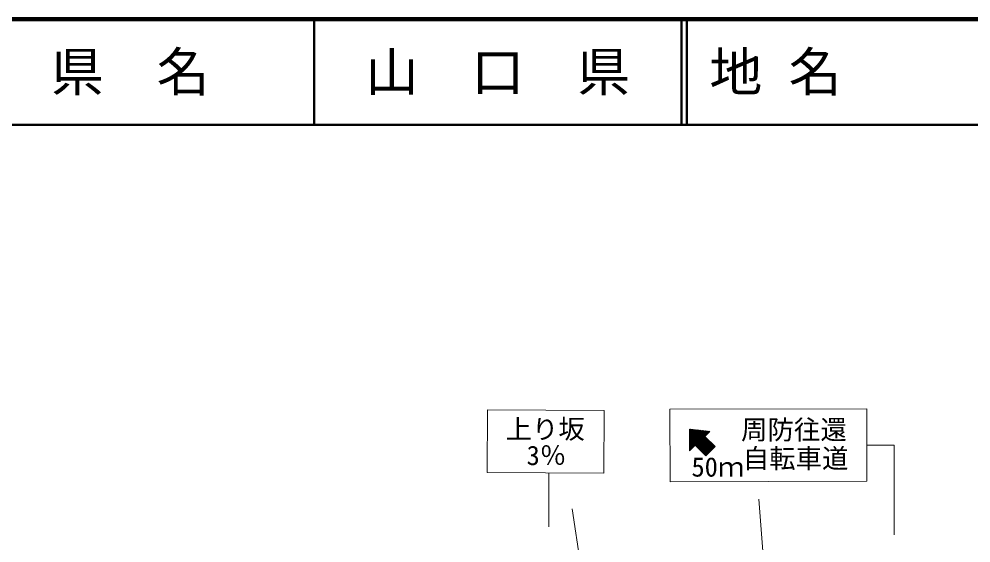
# Model space of a CAD drawing. Units: millimetres, scale not verified. Extents: x 40000 to 680000, y 20000 to 380000.
# Drawn here: x 305110 to 395110, y 330434 to 380000 of the extents above; entities that cross this region are included whole.
import ezdxf
from ezdxf.enums import TextEntityAlignment as Align

# ---------------------------------------------------------------- set-up
doc = ezdxf.new("R2010")
doc.units = ezdxf.units.MM
doc.header["$LTSCALE"] = 1000
for name, color, linetype, lineweight in [('M-STR-STRC', 7, 'Continuous', 13), ('M-TTL', 2, 'Continuous', 140), ('M-TTL-LINE', 7, 'Continuous', 50)]:
    doc.layers.add(name, color=color, linetype=linetype, lineweight=lineweight)
doc.layers.add('M-TTL-TXT', color=7, linetype='Continuous')
doc.styles.add('ＭＳ ゴシック', font='')
doc.styles.get('ＭＳ ゴシック').set_extended_font_data('MS Gothic')

msp = doc.modelspace()

# ---------------------------------------------------------------- linework, layer by layer
at = {"layer": 'M-STR-STRC'}
for p, q in [((349401, 343028), (349371, 337095)), ((360417, 342973), (349401, 343028)), ((360388, 337040), (360417, 342973)), ((385250, 343137), (366638, 343077)), ((366638, 343077), (366660, 336211)), ((385273, 336271), (385250, 343137)), ((368511, 341204), (368511, 339155)), ((370434, 340992), (368511, 341204)), ((368511, 341102), (368602, 341194)), ((368511, 340961), (368730, 341180)), ((368511, 340819), (368857, 341166)), ((368511, 340678), (368984, 341151)), ((368511, 340537), (369112, 341137)), ((368511, 340395), (369239, 341123)), ((368511, 340254), (369367, 341109)), ((370548, 339202), (368551, 341199)), ((370618, 339273), (368710, 341182)), ((370689, 339344), (368869, 341164)), ((370760, 339415), (369028, 341147)), ((370830, 339485), (369187, 341129)), ((370901, 339556), (369346, 341112)), ((370477, 339132), (368511, 341098)), ((368511, 340112), (369494, 341095)), ((368511, 339971), (369621, 341081)), ((368511, 339829), (369749, 341067)), ((368511, 339688), (369876, 341053)), ((368511, 339547), (370003, 341039)), ((368511, 339405), (370131, 341025)), ((368511, 339264), (370258, 341011)), ((370406, 339061), (368511, 340956)), ((370336, 338990), (368511, 340815)), ((370265, 338920), (368511, 340673)), ((370194, 338849), (368511, 340532)), ((370123, 338778), (368511, 340391)), ((370053, 338707), (368511, 340249)), ((369059, 339671), (370385, 340997)), ((369130, 339600), (370006, 340476)), ((369201, 339529), (370076, 340405)), ((369271, 339459), (370147, 340334)), ((369342, 339388), (370218, 340264)), ((370020, 340578), (369504, 341094)), ((370091, 340649), (369663, 341077)), ((370162, 340720), (369822, 341059)), ((369962, 340520), (370434, 340992)), ((370913, 339568), (369962, 340520)), ((370233, 340790), (369981, 341041)), ((370303, 340861), (370140, 341024)), ((370374, 340932), (370299, 341006)), ((368987, 339631), (368511, 340108)), ((368917, 339561), (368511, 339966)), ((368846, 339490), (368511, 339825)), ((368511, 339155), (369043, 339687)), ((368775, 339419), (368511, 339684)), ((368705, 339348), (368511, 339542)), ((368634, 339278), (368511, 339401)), ((369043, 339687), (370038, 338692)), ((369413, 339317), (370289, 340193)), ((369484, 339246), (370359, 340122)), ((369554, 339176), (370430, 340051)), ((369625, 339105), (370501, 339981)), ((369696, 339034), (370571, 339910)), ((369766, 338964), (370642, 339839)), ((369837, 338893), (370713, 339769)), ((369908, 338822), (370784, 339698)), ((369979, 338751), (370854, 339627)), ((370038, 338692), (370913, 339568)), ((385262, 339696), (387853, 339696)), ((387853, 339696), (387853, 331202)), ((368563, 339207), (368511, 339259)), ((349371, 337095), (360388, 337040)), ((355215, 337042), (355215, 331953)), ((366660, 336211), (385273, 336271)), ((377095, 308720), (375049, 334580)), ((361068, 309100), (357401, 333658))]:
    msp.add_line(p, q, dxfattribs=at)
at = {"layer": 'M-TTL'}
msp.add_line((680000, 380000), (40000, 380000), dxfattribs=at)
at = {"layer": 'M-TTL-LINE'}
for p, q in [((333000, 380000), (333000, 370000)), ((367750, 380000), (367750, 370000)), ((368250, 380000), (368250, 370000)), ((40000, 370000), (680000, 370000))]:
    msp.add_line(p, q, dxfattribs=at)

# ---------------------------------------------------------------- texts
at = {"layer": 'M-STR-STRC', "style": 'ＭＳ ゴシック'}
for s, p in [('上り坂', (351103, 339740)), ('周防往還', (373369, 339683)), ('3％', (353097, 337253)), ('自転車道', (373529, 336968)), ('50ｍ', (368688, 336161))]:
    msp.add_text(s, height=1833, dxfattribs=at).set_placement(p, align=Align.BOTTOM_LEFT)
at = {"layer": 'M-TTL-TXT', "style": 'ＭＳ ゴシック'}
for s, p in [('県\u3000名', (315625, 375000)), ('山\u3000口\u3000県', (350375, 375000))]:
    msp.add_text(s, height=3666, dxfattribs=at).set_placement(p, align=Align.MIDDLE_CENTER)
msp.add_text('地 名', height=3666, dxfattribs=at).set_placement((370380, 375000), align=Align.MIDDLE_LEFT)

doc.saveas('drawing.dxf')
